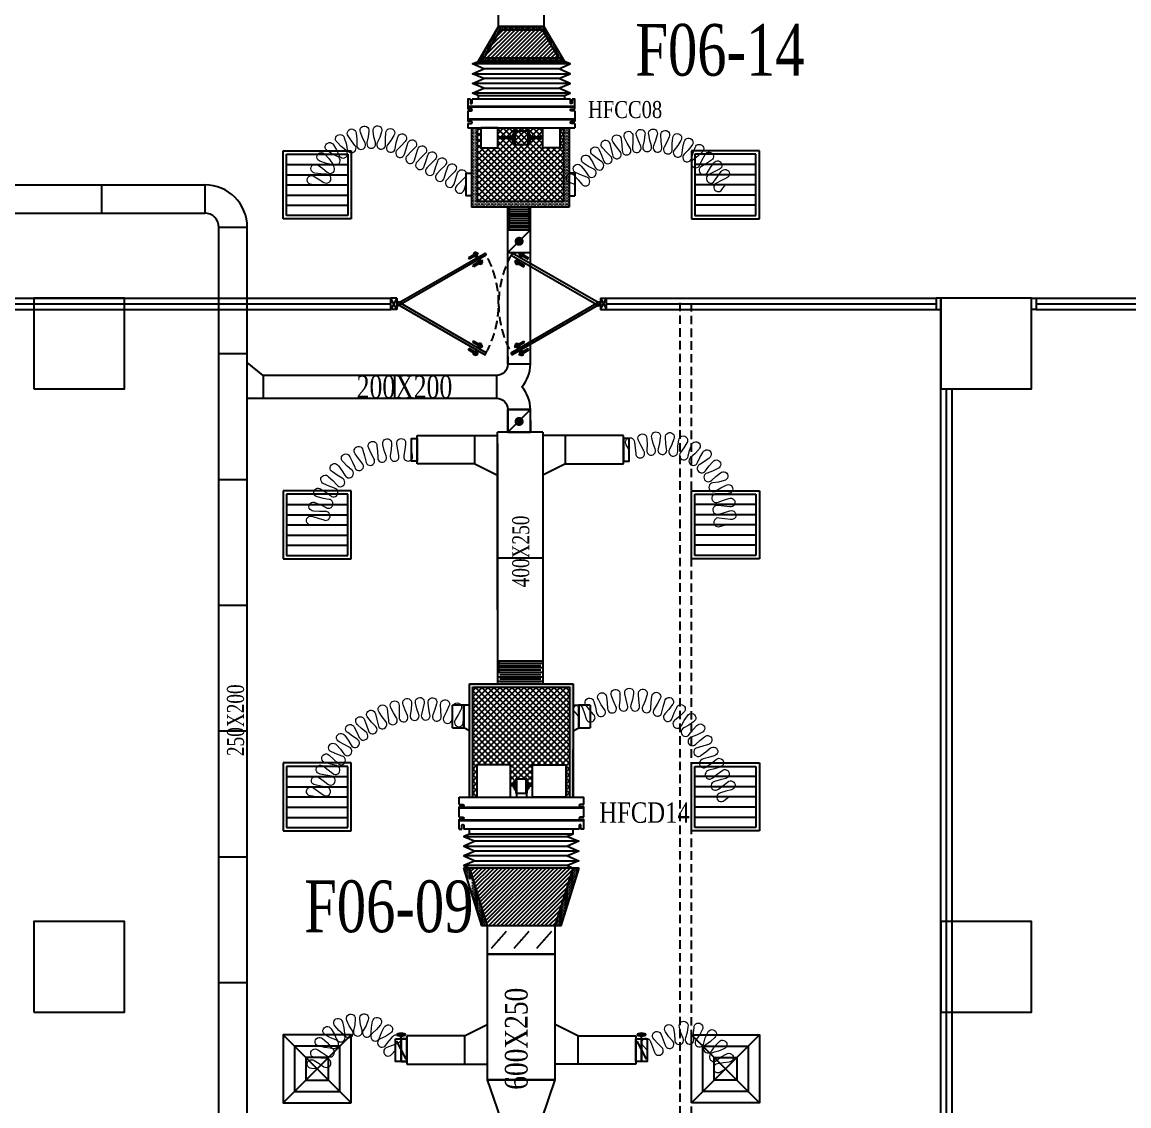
# Model space of a CAD drawing. Header units: metres. Extents: x 352651 to 1421851, y -87441 to -24441.
# Drawn here: x 827379 to 837141, y -66085 to -56524 of the extents above; entities that cross this region are included whole.
import ezdxf
from ezdxf.enums import TextEntityAlignment as Align

# ---------------------------------------------------------------- set-up
doc = ezdxf.new("R2010")
doc.units = ezdxf.units.M
doc.header["$LTSCALE"] = 300
doc.header["$MEASUREMENT"] = 0
doc.linetypes.add('DASHED2', pattern=[0.375, 0.25, -0.125])
for name, color, linetype in [('bat noi mem', 4, 'CONTINUOUS'), ('CUA', 8, 'CONTINUOUS'), ('CUAGIO', 2, 'CONTINUOUS'), ('KHUAT', 8, 'DASHED2'), ('KT', 1, 'CONTINUOUS'), ('thiet bi', 11, 'CONTINUOUS'), ('vach', 6, 'CONTINUOUS')]:
    doc.layers.add(name, color=color, linetype=linetype)
doc.layers.add('noi mem', color=5, linetype='BATTING', lineweight=0)
doc.styles.add('PHU', font='vntimeh.shx', dxfattribs={"width": 0.8})
doc.styles.add('ROMANS', font='romans.shx', dxfattribs={"width": 0.75, "bigfont": 'romancvn.shx'})
doc.linetypes.add('BATTING', pattern='A,0.0001,-0.1,[134,ltypeshp.shx,S=0.1,R=0,X=-0.1,Y=0],-0.2,[134,ltypeshp.shx,S=0.1,R=180,X=0.1,Y=0],-0.1', length=0.4001)
pattern_1 = [(180, (1387450.94, -6539.427), (-6.25, 12.5), [0, -12.5])]
pattern_2 = [(0, (1728.699, -113850.794), (6.25, 12.5), [0, -12.5])]

# ---------------------------------------------------------------- blocks, each defined once
blk = doc.blocks.new('cot1')
at = {"layer": 'vach'}
blk.add_lwpolyline([(-400, -400), (400, -400), (400, 400), (-400, 400)], close=True, dxfattribs=at)
blk = doc.blocks.new('SAG')
at = {"layer": 'CUAGIO'}
for p, q in [((-300, 300), (-300, -300)), ((300, 300), (-300, 300)), ((300, -300), (300, 300)), ((-300, -300), (300, -300))]:
    blk.add_line(p, q, dxfattribs=at)
at = {"layer": 'CUAGIO', "color": 8}
for p, q in [((-270, 270), (-270, -270)), ((270, 270), (-270, 270)), ((-180, -270), (-180, 270)), ((-90, -270), (-90, 270)), ((0, -270), (0, 270)), ((90, -270), (90, 270)), ((180, -270), (180, 270)), ((270, -270), (270, 270)), ((-270, -270), (270, -270))]:
    blk.add_line(p, q, dxfattribs=at)
blk = doc.blocks.new('SAD')
at = {"layer": 'CUAGIO', "color": 8}
for p, q in [((-300, -300), (300, 300)), ((300, -300), (-300, 300))]:
    blk.add_line(p, q, dxfattribs=at)
at = {"layer": 'CUAGIO'}
blk.add_lwpolyline([(300, -300), (300, 300), (-300, 300), (-300, -300)], close=True, dxfattribs=at)
at = {"layer": 'CUAGIO', "color": 8}
for points in [[(200, -200), (200, 200), (-200, 200), (-200, -200)], [(100, -100), (100, 100), (-100, 100), (-100, -100)]]:
    blk.add_lwpolyline(points, close=True, dxfattribs=at)
blk = doc.blocks.new('1-van gio D200')
at = {"layer": 'CUAGIO'}
h = blk.add_hatch(dxfattribs=at)
h.set_pattern_fill('ANSI31', color=256, scale=100, style=0)
edge = h.paths.add_edge_path()
edge.add_ellipse((486127, -58494), major_axis=(-38.1, 0), ratio=0.310482, start_angle=0, end_angle=360, ccw=False)
for p, q in [((486167, -58437.3), (486087.1, -58277.5)), ((486127, -58257.4), (486127, -58494))]:
    blk.add_line(p, q, dxfattribs=at)
at = {"layer": 'CUAGIO', "const_width": 3}
for points in [[(486127, -58457.4), (486177, -58457.4), (486177, -58257.4), (486077, -58257.4), (486077, -58457.4), (486127, -58457.4)], [(486167, -58437.3), (486087.1, -58277.5)], [(486127, -58257.4), (486127, -58494)]]:
    blk.add_lwpolyline(points, dxfattribs=at)
at = {"layer": 'CUAGIO'}
blk.add_lwpolyline([(486177, -58457.4), (486077, -58457.4), (486077, -58257.4), (486177, -58257.4)], close=True, dxfattribs=at)
at = {"layer": 'CUAGIO', "const_width": 5.35}
blk.add_lwpolyline([(486130.7, -58357.4, -1), (486123.3, -58357.4, -1)], format="xyb", close=True, dxfattribs=at)
at = {"layer": 'CUAGIO', "extrusion": (0, 0, -1)}
blk.add_ellipse((486127, -58494), major_axis=(-38.1, 0), ratio=0.310482, start_param=-1.570796, end_param=4.712389, dxfattribs=at)
blk = doc.blocks.new('bac noi mem')
at = {"layer": 'bat noi mem'}
for p, q in [((493886.7, -64673), (493866.7, -64693)), ((494066.7, -64693), (493866.7, -64693)), ((493866.7, -64693), (493886.7, -64713)), ((493886.7, -64713), (493866.7, -64733)), ((494046.7, -64673), (493886.7, -64673)), ((494046.7, -64713), (493886.7, -64713)), ((494046.7, -64673), (494066.7, -64693)), ((494066.7, -64693), (494046.7, -64713)), ((494046.7, -64713), (494066.7, -64733)), ((494066.7, -64733), (493866.7, -64733)), ((493866.7, -64733), (493886.7, -64753)), ((493886.7, -64753), (493866.7, -64773)), ((494066.7, -64773), (493866.7, -64773)), ((493866.7, -64773), (493886.7, -64793)), ((493886.7, -64793), (493866.7, -64813)), ((494066.7, -64813), (493866.7, -64813)), ((493866.7, -64813), (493886.7, -64833)), ((494046.7, -64753), (493886.7, -64753)), ((494046.7, -64793), (493886.7, -64793)), ((494066.7, -64733), (494046.7, -64753)), ((494046.7, -64753), (494066.7, -64773)), ((494066.7, -64773), (494046.7, -64793)), ((494046.7, -64793), (494066.7, -64813)), ((494066.7, -64813), (494046.7, -64833)), ((493886.7, -64833), (493866.7, -64853)), ((494066.7, -64853), (493866.7, -64853)), ((493866.7, -64853), (493886.7, -64873)), ((494046.7, -64833), (493886.7, -64833)), ((494046.7, -64873), (493886.7, -64873)), ((494046.7, -64833), (494066.7, -64853)), ((494066.7, -64853), (494046.7, -64873))]:
    blk.add_line(p, q, dxfattribs=at)

msp = doc.modelspace()

# ---------------------------------------------------------------- hatches: boundary and pattern name
at = {"layer": 'CUAGIO'}
h = msp.add_hatch(dxfattribs=at)
h.set_pattern_fill('DOTS', color=256, scale=200, style=0)
h.set_pattern_definition(pattern_2)
h.paths.add_polyline_path([(831982, -56561.5), (831582, -56561.5), (831401, -56871.5), (832163, -56871.5)])
h.paths.add_polyline_path([(831964.7, -56591.5), (832110.7, -56841.5), (831453.2, -56841.5), (831599.2, -56591.5)], flags=16)
h = msp.add_hatch(dxfattribs=at)
h.set_pattern_fill('ANSI31', color=256, scale=200, style=0)
h.set_pattern_definition([(45, (-3258.12, -88621.382), (-17.6776695, 17.6776695), [])])
h.paths.add_polyline_path([(832110.7, -56841.5), (831964.7, -56591.5), (831599.2, -56591.5), (831453.2, -56841.5)])
h = msp.add_hatch(dxfattribs=at)
h.set_pattern_fill('DOTS', color=256, scale=200, style=0)
h.set_pattern_definition(pattern_2)
h.paths.add_polyline_path([(832204.3, -57457), (832154.3, -57457), (832154.3, -58107), (831392.3, -58107), (831392.3, -57457), (831342.3, -57457), (831342.3, -58157), (832204.3, -58157)])
at = {"layer": 'CUAGIO', "ltscale": 1.5}
h = msp.add_hatch(dxfattribs=at)
h.set_pattern_fill('ANSI37', color=9, scale=300, style=0)
h.set_pattern_definition([(45, (175100, -1e-11), (-26.5165043, 26.5165043), []), (135, (175100, -1e-11), (-26.5165043, -26.5165043), [])])
h.paths.add_polyline_path([(832154.3, -58107), (832154.3, -57457), (832122, -57457), (832122, -57632), (831972, -57632), (831972, -57549), (831866.7, -57549), (831866.7, -57564.7), (831856.2, -57564.7), (831856.2, -57524.3), (831866.7, -57524.3), (831866.7, -57539.9), (831972, -57539.9), (831972, -57457), (831574.5, -57457), (831574.5, -57632), (831424.5, -57632), (831424.5, -57457), (831392.3, -57457), (831392.3, -58107)])
h.paths.add_polyline_path([(831717.6, -57607.5, 0.725882), (831724.1, -57607.5)], flags=16)
h.paths.add_polyline_path([(831846.3, -57481.4, 0.725882), (831839.8, -57481.4), (831839.8, -57607.5, 0.725882), (831846.3, -57607.5)], flags=16)
h.paths.add_polyline_path([(831707.7, -57564.7), (831697.2, -57564.7), (831697.2, -57524.3), (831707.7, -57524.3)], flags=16)
at = {"layer": 'CUAGIO'}
h = msp.add_hatch(dxfattribs=at)
h.set_pattern_fill('DOTS', color=2, scale=200, style=0)
h.set_pattern_definition([(0, (233245.287, -32824.01), (6.25, 12.5), [0, -12.5])])
h.paths.add_polyline_path([(832210.1, -62391.5), (832210.1, -63361.5), (832240.1, -63361.5), (832240.1, -62361.5), (831324.1, -62361.5), (831324.1, -63361.5), (831354.1, -63361.5), (831354.1, -62391.5)])
at = {"layer": 'CUAGIO', "ltscale": 1.5}
h = msp.add_hatch(dxfattribs=at)
h.set_pattern_fill('ANSI37', color=9, scale=300, style=0)
h.set_pattern_definition([(45, (280660.246, -2760.965), (-26.5165043, 26.5165043), []), (135, (280660.246, -2760.965), (-26.5165043, -26.5165043), [])])
h.paths.add_polyline_path([(831685.3, -63075.5), (831685.3, -63262.9), (831714.7, -63262.9), (831714.7, -63242.7), (831725.3, -63242.7), (831725.3, -63226.9), (831735.2, -63226.9), (831735.2, -63202, -1), (831741.7, -63199.9), (831824, -63199.9, -1), (831830.5, -63202), (831830.5, -63226.9), (831840.4, -63226.9), (831840.4, -63242.7), (831850.9, -63242.7), (831850.9, -63262.9), (831880.3, -63262.9), (831880.3, -63075.5), (832175.3, -63075.5), (832175.3, -63361.5), (832210.1, -63361.5), (832210.1, -62391.5), (831354.1, -62391.5), (831354.1, -63361.5), (831390.3, -63361.5), (831390.3, -63075.5)])
at = {"layer": 'CUAGIO'}
h = msp.add_hatch(dxfattribs=at)
h.set_pattern_fill('DOTS', color=2, scale=200, angle=180, style=0)
h.set_pattern_definition(pattern_1)
h.paths.add_polyline_path([(831482.1, -64496.5), (831429.8, -64496.5), (831271.8, -63986.5), (831324.1, -63986.5)])
h = msp.add_hatch(dxfattribs=at)
h.set_pattern_fill('ANSI31', color=256, scale=200, style=0)
h.set_pattern_definition([(45, (-3258.12, -87912.58), (-17.6776695, 17.6776695), [])])
h.paths.add_polyline_path([(831324.1, -63986.5), (831482.1, -64496.5), (832082.1, -64496.5), (832240.1, -63986.5)])
h = msp.add_hatch(dxfattribs=at)
h.set_pattern_fill('DOTS', color=2, scale=200, angle=180, style=0)
h.set_pattern_definition(pattern_1)
h.paths.add_polyline_path([(832134.5, -64496.5), (832082.1, -64496.5), (832240.1, -63986.5), (832292.5, -63986.5)])

# ---------------------------------------------------------------- linework, layer by layer
at = {"layer": 'bat noi mem'}
for p, q in [((832213, -56892.9), (831351, -56892.9)), ((832213, -56892.9), (831351, -56892.9)), ((831351, -56978.6), (832213, -56978.6)), ((832113, -56935.7), (831451, -56935.7)), ((832213, -57064.3), (831351, -57064.3)), ((832113, -57021.5), (831451, -57021.5)), ((832213, -57150), (831351, -57150)), ((831401, -57171.5), (832163, -57171.5)), ((831451, -57107.2), (832113, -57107.2)), ((831973.3, -62161.5), (831573.3, -62161.5)), ((831593.3, -62161.5), (831573.3, -62181.5)), ((831973.3, -62181.5), (831573.3, -62181.5)), ((831573.3, -62181.5), (831593.3, -62201.5)), ((831593.3, -62201.5), (831573.3, -62221.5)), ((831973.3, -62221.5), (831573.3, -62221.5)), ((831573.3, -62221.5), (831593.3, -62241.5)), ((831593.3, -62241.5), (831573.3, -62261.5)), ((831973.3, -62261.5), (831573.3, -62261.5)), ((831953.3, -62201.5), (831593.3, -62201.5)), ((831953.3, -62241.5), (831593.3, -62241.5)), ((831973.3, -62301.5), (831573.3, -62301.5)), ((831973.3, -62341.5), (831573.3, -62341.5)), ((831953.3, -62281.5), (831593.3, -62281.5)), ((831953.3, -62321.5), (831593.3, -62321.5)), ((831953.3, -62361.5), (831593.3, -62361.5)), ((831274.1, -63707.9), (832190.1, -63707.9)), ((831274.1, -63793.6), (832190.1, -63793.6)), ((832290.1, -63750.7), (831374.1, -63750.7)), ((832290.1, -63836.5), (831374.1, -63836.5)), ((832190.1, -63879.3), (831274.1, -63879.3)), ((831374.1, -63922.2), (832290.1, -63922.2)), ((832190.1, -63965), (831274.1, -63965)), ((832240.1, -63986.5), (831324.1, -63986.5))]:
    msp.add_line(p, q, dxfattribs=at)
for points in [[(831401, -57171.5), (831351, -57150), (831451, -57107.2), (831351, -57064.3), (831451, -57021.5), (831351, -56978.6), (831451, -56935.7), (831351, -56892.9), (831401, -56871.5)], [(832163, -57171.5), (832213, -57150), (832113, -57107.2), (832213, -57064.3), (832113, -57021.5), (832213, -56978.6), (832113, -56935.7), (832213, -56892.9), (832163, -56871.5)], [(831324.1, -63686.5), (831274.1, -63707.9), (831374.1, -63750.7), (831274.1, -63793.6), (831374.1, -63836.5), (831274.1, -63879.3), (831374.1, -63922.2), (831274.1, -63965), (831324.1, -63986.5)], [(832240.1, -63686.5), (832190.1, -63707.9), (832290.1, -63750.7), (832190.1, -63793.6), (832290.1, -63836.5), (832190.1, -63879.3), (832290.1, -63922.2), (832190.1, -63965), (832240.1, -63986.5)]]:
    msp.add_lwpolyline(points, dxfattribs=at)
at = {"layer": 'CUA'}
for p, q in [((831402.9, -58561.4), (831352.8, -58590.4)), ((831392, -58597.8), (831366.1, -58552.8)), ((831761.3, -58561.4), (831811.5, -58590.4)), ((831772.2, -58597.8), (831798.2, -58552.8)), ((831361.1, -58578.4), (831316, -58604.4)), ((831316, -58604.4), (831322.3, -58615.2)), ((831367.3, -58589.2), (831322.3, -58615.2)), ((831399.5, -58645), (831354.5, -58671)), ((831405.8, -58655.8), (831360.7, -58681.8)), ((831441.4, -58628.1), (831391.2, -58657)), ((831404.5, -58619.3), (831430.5, -58664.3)), ((831666, -58604.4), (831659.8, -58615.2)), ((831722.9, -58628.1), (831773, -58657)), ((831759.8, -58619.3), (831733.8, -58664.3)), ((831758.5, -58655.8), (831803.5, -58681.8)), ((831764.7, -58645), (831809.8, -58671)), ((831797, -58589.2), (831842, -58615.2)), ((831803.2, -58578.4), (831848.2, -58604.4)), ((831360.7, -58681.8), (831354.5, -58671)), ((831803.5, -58681.8), (831809.8, -58671)), ((830632.1, -59059.6), (830632.1, -58960)), ((830684.9, -58960), (830632.1, -59059.6)), ((830684.9, -59059.6), (830632.1, -58960)), ((830684.9, -58960), (830632.1, -58960)), ((830684.9, -58960), (830684.9, -59059.6)), ((832479.4, -58960), (832479.4, -59059.6)), ((832479.4, -58960), (832532.1, -59059.6)), ((832479.4, -59059.6), (832532.1, -58960)), ((832479.4, -58960), (832532.1, -58960)), ((832532.1, -59059.6), (832532.1, -58960)), ((830684.9, -59059.6), (830632.1, -59059.6)), ((832479.4, -59059.6), (832532.1, -59059.6)), ((831360.7, -59337.8), (831354.5, -59348.6)), ((831399.5, -59374.6), (831354.5, -59348.6)), ((831405.8, -59363.8), (831360.7, -59337.8)), ((831758.5, -59363.8), (831803.5, -59337.8)), ((831764.7, -59374.6), (831809.8, -59348.6)), ((831803.5, -59337.8), (831809.8, -59348.6)), ((831316, -59415.2), (831322.3, -59404.4)), ((831361.1, -59441.2), (831316, -59415.2)), ((831367.3, -59430.4), (831322.3, -59404.4)), ((831402.9, -59458.2), (831352.8, -59429.2)), ((831392, -59421.8), (831366.1, -59466.8)), ((831441.4, -59391.5), (831391.2, -59362.6)), ((831404.5, -59400.3), (831430.5, -59355.3)), ((831722.9, -59391.5), (831773, -59362.6)), ((831759.8, -59400.3), (831733.8, -59355.3)), ((831761.3, -59458.2), (831811.5, -59429.2)), ((831772.2, -59421.8), (831798.2, -59466.8)), ((831797, -59430.4), (831842, -59404.4)), ((831803.2, -59441.2), (831848.2, -59415.2)), ((831848.2, -59415.2), (831842, -59404.4))]:
    msp.add_line(p, q, dxfattribs=at)
at = {"layer": 'CUA', "linetype": 'Continuous'}
for p, q in [((825082.1, -58959.6), (830632.1, -58959.6)), ((832532.1, -58959.6), (835442.1, -58959.6)), ((836322.1, -58959.6), (838632.1, -58959.6)), ((825032.1, -59009.6), (830632.1, -59009.6)), ((832532.1, -59009.6), (835442.1, -59009.6)), ((836322.1, -59009.6), (838632.1, -59009.6)), ((824982.1, -59059.6), (830632.1, -59059.6)), ((832532.1, -59059.6), (835442.1, -59059.6)), ((835482.1, -75859.6), (835482.1, -59059.6)), ((836322.1, -59059.6), (838632.1, -59059.6)), ((835532.1, -75859.6), (835532.1, -59759.6)), ((835582.1, -75859.6), (835582.1, -59759.6))]:
    msp.add_line(p, q, dxfattribs=at)
at = {"layer": 'CUA'}
for points in [[(831472.5, -58579.5), (830695.5, -59028.1), (830684.9, -59009.8), (831461.9, -58561.2)], [(831691.8, -58579.5), (832468.8, -59028.1), (832479.4, -59009.8), (831702.3, -58561.2)], [(831472.5, -59440.1), (830695.5, -58991.5), (830684.9, -59009.8), (831461.9, -59458.4)], [(831691.8, -59440.1), (832468.8, -58991.5), (832479.4, -59009.8), (831702.3, -59458.4)]]:
    msp.add_lwpolyline(points, close=True, dxfattribs=at)
at = {"layer": 'CUA', "linetype": 'Continuous'}
for points in [[(835482.1, -58959.6), (835442.1, -58959.6), (835442.1, -59059.6), (835482.1, -59059.6)], [(836282.1, -58959.6), (836322.1, -58959.6), (836322.1, -59059.6), (836282.1, -59059.6)]]:
    msp.add_lwpolyline(points, close=True, dxfattribs=at)
at = {"layer": 'CUA', "extrusion": (0, 0, -1)}
for centre, major_axis in [((831379, -58575.2), (17.6, -4.7)), ((831746.8, -58641.9), (-4.7, 17.6)), ((831417.5, -59377.7), (4.7, -17.6)), ((831785.2, -59444.4), (-17.6, 4.7))]:
    msp.add_ellipse(centre, major_axis=major_axis, ratio=1, dxfattribs=at)
at = {"layer": 'CUA'}
for centre, major_axis in [((831785.2, -58575.2), (-17.6, -4.7)), ((831417.5, -58641.9), (4.7, 17.6)), ((831379, -59444.4), (17.6, 4.7)), ((831746.8, -59377.7), (-4.7, -17.6))]:
    msp.add_ellipse(centre, major_axis=major_axis, ratio=1, dxfattribs=at)
at = {"layer": 'CUAGIO'}
for p, q in [((831401, -56871.5), (831582, -56561.5)), ((831582, -56561.5), (831982, -56561.5)), ((831982, -56561.5), (832163, -56871.5)), ((831401, -56871.5), (832163, -56871.5)), ((831401, -56871.5), (832163, -56871.5)), ((832113, -56935.7), (832113, -56935.7)), ((831342.3, -57457), (831342.3, -58157)), ((831392.3, -57457), (831392.3, -58107)), ((832154.3, -57457), (832154.3, -58107)), ((832204.3, -57457), (832204.3, -58157)), ((831292.3, -57856.2), (831292.3, -58056.2)), ((832254.3, -57856.2), (832254.3, -58056.2)), ((824750.2, -57959.6), (828990.1, -57959.5)), ((828080.6, -57959.6), (828080.6, -58209.6)), ((828990.1, -57959.5), (828990.1, -58209.5)), ((815209.7, -58209.6), (828990.1, -58209.5)), ((829115.5, -68910.2), (829115.1, -58334.5)), ((829365.1, -58334.5), (829115.1, -58334.5)), ((829365.5, -68910.2), (829365.1, -58334.5)), ((831662.8, -58357), (831862.8, -58357)), ((831862.8, -58357), (831662.8, -58556.9)), ((831662.8, -59541.5), (831662.8, -58367)), ((831862.8, -59541.5), (831862.8, -58367)), ((831662.8, -58556.9), (831862.8, -58556.9)), ((829365.1, -59450.4), (829115.1, -59450.4)), ((829505.4, -59641.5), (829365.2, -59528)), ((831662.8, -59474), (831662.8, -59541.5)), ((831862.8, -59541.5), (831862.8, -59474)), ((829505.4, -59641.5), (829505.4, -59841.5)), ((830663, -59641.5), (830663, -59841.5)), ((831562.8, -59641.5), (831562.8, -59841.5)), ((831562.8, -59641.5), (831562.8, -59841.5)), ((831662.8, -60141.5), (831662.8, -59941.5)), ((831862.8, -59941.5), (831662.8, -60141.5)), ((831662.8, -60026.2), (831662.8, -59941.5)), ((831862.8, -59941.5), (831662.8, -59941.5)), ((831662.8, -59941.5), (831662.8, -60098.1)), ((831862.8, -60141.5), (831862.8, -59941.5)), ((831862.8, -60026.2), (831862.8, -59941.5)), ((831862.8, -60098.1), (831862.8, -59941.5)), ((831662.8, -60039.3), (831662.8, -60141.5)), ((831862.8, -60039.3), (831862.8, -60141.5)), ((830863.3, -60421.4), (830863.3, -60171.4)), ((830863.3, -60171.4), (831573.3, -60171.4)), ((830873.3, -60171.4), (831573.3, -60171.4)), ((831373.3, -60421.4), (831373.3, -60171.4)), ((831373.3, -60421.4), (831373.3, -60171.4)), ((831573.3, -61709.3), (831573.3, -60141.5)), ((831973.3, -60141.5), (831573.3, -60141.5)), ((831662.8, -60141.5), (831862.8, -60141.5)), ((831973.3, -60141.5), (831973.3, -62361.5)), ((832673.2, -60171.4), (831973.3, -60171.4)), ((832683.2, -60171.4), (831973.3, -60171.4)), ((832173.3, -60421.4), (832173.3, -60171.4)), ((832173.3, -60421.4), (832173.3, -60171.4)), ((832683.2, -60421.4), (832683.2, -60171.4)), ((831573.3, -60240.5), (831573.3, -62361.5)), ((831373.3, -60421.4), (830863.3, -60421.4)), ((831373.3, -60421.4), (830873.3, -60421.4)), ((831373.3, -60421.4), (831573.3, -60521.4)), ((831373.3, -60421.4), (831573.3, -60521.4)), ((832173.3, -60421.4), (831973.3, -60521.4)), ((832173.3, -60421.4), (831973.3, -60521.4)), ((832173.3, -60421.4), (832673.2, -60421.4)), ((832173.3, -60421.4), (832683.2, -60421.4)), ((829365.1, -60560.4), (829115.1, -60560.4)), ((831973.3, -61251.5), (831573.3, -61251.5)), ((829365.1, -61670.4), (829115.1, -61670.4)), ((831354.1, -63361.5), (831354.1, -62391.5)), ((832210.1, -63361.5), (832210.1, -62391.5)), ((831174.4, -62750.8), (831174.4, -62550.8)), ((831274.1, -62550.8), (831174.4, -62550.8)), ((831274.1, -62750.8), (831274.1, -62550.8)), ((831274.1, -62550.8), (831274.1, -62750.8)), ((831274.1, -62550.8), (831274.1, -62750.8)), ((832290.1, -62550.8), (832290.1, -62750.8)), ((832290.1, -62550.8), (832290.1, -62750.8)), ((832290.1, -62750.8), (832290.1, -62550.8)), ((832389.8, -62550.8), (832389.8, -62750.8)), ((832290.1, -62750.8), (832389.8, -62750.8)), ((829365.1, -62780.4), (829115.1, -62780.4)), ((832240.1, -63361.5), (832240.1, -62940.1)), ((829365.1, -63890.4), (829115.1, -63890.4)), ((832134.5, -64496.5), (831429.8, -64496.5)), ((831649.1, -64547.2), (831515.2, -64695.8)), ((831849.1, -64547.2), (831715.2, -64695.8)), ((832049.1, -64547.2), (831915.2, -64695.8)), ((829365.1, -65000.4), (829115.1, -65000.4)), ((831282.1, -65468.3), (831482.1, -65368.3)), ((832282.1, -65468.3), (832082.1, -65368.3)), ((831282.1, -65468.3), (830772.1, -65468.3)), ((830772.1, -65468.3), (830772.1, -65718.3)), ((831282.1, -65468.3), (831282.1, -65718.3)), ((832282.1, -65468.3), (832792.1, -65468.3)), ((832282.1, -65468.3), (832282.1, -65718.3)), ((832792.1, -65468.3), (832792.1, -65718.3)), ((830772.1, -65718.3), (831482.1, -65718.3)), ((832792.1, -65718.3), (832082.1, -65718.3))]:
    msp.add_line(p, q, dxfattribs=at)
at = {"layer": 'CUAGIO', "color": 2}
for p, q in [((832255, -57417.5), (832255, -57457)), ((832204.3, -58157), (831342.3, -58157)), ((832154.3, -58107), (831392.3, -58107)), ((831662.8, -58367), (831662.8, -58157)), ((831862.8, -58367), (831862.8, -58157)), ((831324.1, -63361.5), (831324.1, -62361.5)), ((831324.1, -62361.5), (832240.1, -62361.5)), ((832240.1, -62361.5), (832240.1, -63361.5)), ((831354.1, -62391.5), (832210.1, -62391.5)), ((832292.5, -63986.5), (831271.8, -63986.5)), ((832240.1, -63986.5), (832292.5, -63986.5))]:
    msp.add_line(p, q, dxfattribs=at)
at = {"layer": 'CUAGIO'}
for points in [[(831582, -56311.5), (831982, -56311.5), (831982, -56561.5), (831582, -56561.5)], [(831582, -56561.5), (831982, -56561.5), (832163, -56871.5), (831401, -56871.5)], [(831599.2, -56591.5), (831964.7, -56591.5), (832110.7, -56841.5), (831453.2, -56841.5)], [(830863.3, -60396.4), (830813.3, -60396.4), (830813.3, -60196.4), (830863.3, -60196.4)], [(832683.2, -60396.4), (832733.2, -60396.4), (832733.2, -60196.4), (832683.2, -60196.4)], [(831482.1, -64746.5), (832082.1, -64746.5), (832082.1, -64496.5), (831482.1, -64496.5)], [(830772.1, -65493.3), (830722.1, -65493.3), (830722.1, -65693.3), (830772.1, -65693.3)], [(832792.1, -65493.3), (832842.1, -65493.3), (832842.1, -65693.3), (832792.1, -65693.3)], [(832082.1, -65856.5), (831482.1, -65856.5), (831657.1, -66366.5), (831907.1, -66366.5)]]:
    msp.add_lwpolyline(points, close=True, dxfattribs=at)
for points in [[(831292.3, -57856.2), (831342.3, -57856.2)], [(832254.3, -57856.2), (832204.3, -57856.2)], [(831342.3, -58056.2), (831292.3, -58056.2)], [(832204.3, -58056.2), (832254.3, -58056.2)], [(831324.1, -62550.8), (831274.1, -62550.8)], [(832240.1, -62550.8), (832290.1, -62550.8)], [(832240.1, -62550.8), (832290.1, -62550.8)], [(832389.8, -62550.8), (832290.1, -62550.8)], [(831174.4, -62750.8), (831274.1, -62750.8)], [(831324.1, -62776), (831274.1, -62750.8)], [(832240.1, -62776), (832290.1, -62750.8)], [(831271.8, -63986.5), (831429.8, -64496.5)], [(832082.1, -64496.5), (832240.1, -63986.5), (831324.1, -63986.5), (831482.1, -64496.5)], [(832134.5, -64496.5), (832292.5, -63986.5)]]:
    msp.add_lwpolyline(points, dxfattribs=at)
for points, const_width in [([(831782.8, -58457.4, -1), (831742.8, -58457.4, -1)], 40), ([(831782.8, -60047, -1), (831742.8, -60047, -1)], 40), ([(831577.1, -64621.5, -1), (831587.1, -64621.5, -1)], 10), ([(831777.1, -64621.5, -1), (831787.1, -64621.5, -1)], 10), ([(831977.1, -64621.5, -1), (831987.1, -64621.5, -1)], 10)]:
    msp.add_lwpolyline(points, format="xyb", close=True, dxfattribs=dict(at, const_width=const_width))
msp.add_lwpolyline([(829365.2, -59841.5), (831562.8, -59841.5, -0.414214), (831662.8, -59941.5), (831862.8, -59941.5), (831862.8, -59941.5, 0.184483), (831786.4, -59741.5, 0.184483), (831862.8, -59541.5), (831862.8, -59541.5), (831662.8, -59541.5, -0.414214), (831562.8, -59641.5), (829505.4, -59641.5)], format="xyb", dxfattribs=at)
at = {"layer": 'CUAGIO', "color": 2}
msp.add_lwpolyline([(831482.1, -65856.5), (832082.1, -65856.5), (832082.1, -64746.5), (831482.1, -64746.5)], close=True, dxfattribs=at)
at = {"layer": 'CUAGIO'}
for radius in [375, 125]:
    msp.add_arc((828990.1, -58334.5), radius, 0, 90, dxfattribs=at)
at = {"layer": 'KHUAT'}
for p, q in [((833182.1, -75836.9), (833182.1, -58959.6)), ((833282.1, -75839.3), (833282.1, -58959.6))]:
    msp.add_line(p, q, dxfattribs=at)
for centre, start, end in [((830682.9, -59009.8), 331.40997, 28.59003), ((832481.4, -59009.8), 151.40997, 208.59003)]:
    msp.add_arc(centre, 899.3, start, end, dxfattribs=at)
at = {"layer": 'noi mem', "linetype": 'ByBlock', "ltscale": 1.5}
for points in [[(829982.1, -57959.6), (829930.9, -57955.7, -1.333333), (829953.8, -57884.3), (829997.8, -57910.9), (830041.7, -57937.6, 1.333333), (830064.6, -57866.2), (830013.4, -57862.3), (829961.8, -57855.1, -1.333333), (829988.9, -57785.2), (830031.8, -57814.6), (830070.1, -57847.9, 1.333333), (830104.6, -57781.3), (830055.3, -57769.3), (830006.4, -57751.2, -1.333333), (830047.9, -57688.7), (830083.5, -57726.7), (830113.8, -57767.4, 1.333333), (830161.7, -57709.8), (830116.2, -57687.4), (830072.3, -57659.3, -1.333333), (830126.2, -57607.2), (830152.9, -57651.9), (830173.7, -57698.2, 1.333333), (830232.9, -57652.1), (830193.2, -57620.6), (830156.4, -57583.7, -1.333333), (830220.2, -57544.3), (830236.7, -57593.7), (830247.1, -57643.4, 1.333333), (830314.8, -57611.2), (830282.8, -57571.8), (830254.8, -57527.9, -1.333333), (830325.6, -57503.1), (830331, -57554.9), (830330.5, -57605.7, 1.333333), (830403.6, -57588.7), (830380.8, -57543.4), (830362.8, -57494.5, -1.333333), (830437.3, -57485.5), (830431.5, -57537.2), (830420.1, -57586.7, 1.333333), (830495.1, -57585.8), (830482.5, -57536.6), (830475.5, -57485, -1.333333), (830550.1, -57492.2), (830533.4, -57541.5), (830511.7, -57587.4, 1.333333), (830585.1, -57602.6), (830583.4, -57551.9), (830587.6, -57500, -1.333333), (830659, -57523), (830632, -57567.6), (830600.9, -57607.7, 1.333333), (830669.4, -57638.3), (830678.6, -57588.4), (830693.4, -57538.7, -1.333333), (830758.4, -57576), (830722.9, -57613.8), (830686.9, -57650.5, 1.333333), (830751.2, -57689.2), (830766.7, -57640.2), (830782.3, -57591.2, -1.333333), (830846.5, -57629.8), (830810.5, -57666.5), (830774.5, -57703.2, 1.333333), (830838.8, -57741.8), (830854.3, -57692.8), (830869.8, -57643.8, -1.333333), (830934.1, -57682.5), (830898.1, -57719.2), (830862.1, -57755.9, 1.333333), (830926.4, -57794.5), (830941.9, -57745.5), (830957.4, -57696.5, -1.333333), (831021.7, -57735.1), (830985.7, -57771.8), (830949.7, -57808.5, 1.333333), (831014, -57847.2), (831029.5, -57798.2), (831045, -57749.2, -1.333333), (831109.3, -57787.8), (831073.3, -57824.5), (831037.3, -57861.2, 1.333333), (831101.6, -57899.8), (831117.1, -57850.8), (831132.6, -57801.8, -1.333333), (831196.9, -57840.5), (831160.9, -57877.2), (831124.9, -57913.9, 1.333333), (831189.1, -57952.5), (831204.7, -57903.5), (831220.2, -57854.5, -1.333333), (831284.5, -57893.1), (831248.5, -57929.8), (831212.5, -57966.5, 1.333333), (831276.7, -58005.2), (831292.3, -57956.2)], [(832254.3, -57956.2), (832206.3, -57937.4, -1.333333), (832249.6, -57876.1), (832283.3, -57915.1), (832317, -57954.1, 1.333333), (832360.3, -57892.8), (832312.4, -57874), (832264.7, -57853.3, -1.333333), (832310.2, -57793.6), (832342.8, -57834), (832372, -57876, 1.333333), (832421.4, -57819.6), (832376, -57796.2), (832331.7, -57769.1, -1.333333), (832384.9, -57716.3), (832411.7, -57760.8), (832434.7, -57806.3, 1.333333), (832491.5, -57757.3), (832449.7, -57727.8), (832409.5, -57694.9, -1.333333), (832469.5, -57649.9), (832489.9, -57697.6), (832506.5, -57746, 1.333333), (832569.4, -57705.1), (832532.1, -57670.3), (832496.8, -57632.2, -1.333333), (832562.4, -57595.8), (832576.1, -57645.9), (832585.9, -57696, 1.333333), (832653.8, -57664.2), (832621.6, -57624.6), (832591.9, -57582, -1.333333), (832661.9, -57554.9), (832668.6, -57606.4), (832671.4, -57657.4, 1.333333), (832743, -57635.3), (832716.6, -57591.6), (832693, -57545.3, -1.333333), (832766.1, -57528.2), (832765.6, -57580.1), (832761.4, -57631, 1.333333), (832835.4, -57618.9), (832815.2, -57572), (832798.2, -57522.9, -1.333333), (832872.9, -57515.9), (832865.3, -57567.3), (832854.1, -57617.2, 1.333333), (832929.1, -57615.3), (832915.6, -57566.1), (832905.5, -57515.2, -1.333333), (832980.4, -57518.5), (832965.8, -57568.3), (832947.9, -57616.2, 1.333333), (833022.4, -57624.7), (833015.8, -57574), (833012.8, -57522.2, -1.333333), (833086.5, -57535.8), (833065.2, -57583.2), (833040.9, -57628.1, 1.333333), (833113.6, -57646.8), (833113.9, -57595.7), (833118.1, -57543.9, -1.333333), (833189.3, -57567.6), (833161.7, -57611.5), (833131.4, -57652.7, 1.333333), (833200.8, -57681.2), (833208.2, -57630.6), (833219.4, -57579.9, -1.333333), (833286.7, -57613.1), (833253.3, -57652.9), (833217.7, -57689.5, 1.333333), (833282.5, -57727.2), (833296.8, -57678.2), (833314.9, -57629.5, -1.333333), (833376.9, -57671.6), (833338.4, -57706.4), (833298.1, -57737.8, 1.333333), (833357.1, -57784.1), (833378, -57737.4), (833402.6, -57691.7, -1.333333), (833458.3, -57741.9), (833415.3, -57771.1), (833371.1, -57796.7, 1.333333), (833423.2, -57850.6), (833450.3, -57807.3), (833480, -57765.1, -1.333333), (833529.2, -57821.8), (833483.3, -57845.3), (833437.3, -57868.6, 1.333333), (833486.3, -57925.4), (833516.1, -57883.4), (833545.9, -57841.4, -1.333333), (833594.9, -57898.2), (833549, -57921.5), (833503, -57944.8, 1.333333), (833552, -58001.6), (833581.8, -57959.6)], [(829982.1, -60959.6), (829931.6, -60959.1, -1.333333), (829943.3, -60885.1), (829991.5, -60900.3), (830039.5, -60915.8, 1.333333), (830051.7, -60841.8), (830001.2, -60841.1), (829950.2, -60836.8, -1.333333), (829967.5, -60763.8), (830015, -60782.8), (830059.5, -60805.5, 1.333333), (830083.2, -60734.4), (830034, -60725.9), (829984.6, -60712.5, -1.333333), (830014.6, -60643.8), (830058, -60670.9), (830097.7, -60701.2, 1.333333), (830133.7, -60635.5), (830086.9, -60618.4), (830040.6, -60596.3, -1.333333), (830082.5, -60534.1), (830120.3, -60568.6), (830153.9, -60605.5, 1.333333), (830201.2, -60547.2), (830158.1, -60522), (830116.5, -60492.1, -1.333333), (830168.8, -60438.3), (830199.9, -60479), (830226.4, -60521.3, 1.333333), (830283.2, -60472.5), (830245.4, -60439.9), (830209.9, -60403.1, -1.333333), (830270.9, -60359.5), (830294.2, -60405.1), (830312.7, -60451.5, 1.333333), (830377.4, -60413.6), (830346, -60374.8), (830317.6, -60332.2, -1.333333), (830385.4, -60300.2), (830400.2, -60349.3), (830410.1, -60398.2, 1.333333), (830480.5, -60372.4), (830456.5, -60328.7), (830436.2, -60281.6, -1.333333), (830508.7, -60262.3), (830514.5, -60313.2), (830515.5, -60363.1, 1.333333), (830589.4, -60350.4), (830573.6, -60303.1), (830562, -60253.2, -1.333333), (830636.8, -60247.1), (830633.4, -60298.2), (830626.5, -60348.2, 1.333333), (830701.5, -60347.2), (830693.3, -60297.4), (830685.4, -60247.5, -1.333333), (830760.4, -60246.8), (830753.3, -60296.9), (830746.3, -60347, 1.333333), (830821.3, -60346.3), (830813.3, -60296.4)], [(832733.2, -60296.4), (832708.4, -60251.8, -1.333333), (832779.8, -60228.9), (832785.6, -60279.5), (832791.3, -60330.1, 1.333333), (832862.8, -60307.3), (832838, -60262.7), (832816.1, -60216, -1.333333), (832888.9, -60197.8), (832891.4, -60249.4), (832888.8, -60299.7, 1.333333), (832963, -60288.7), (832945.9, -60241.3), (832933.3, -60191.2, -1.333333), (833008.3, -60187.5), (833000.8, -60238.6), (832988.5, -60287.4, 1.333333), (833063.5, -60290.9), (833055.8, -60241.2), (833053.2, -60189.6, -1.333333), (833127.4, -60200.3), (833110.3, -60249.1), (833088.8, -60294.6, 1.333333), (833161.6, -60312.5), (833163.7, -60262.2), (833171.1, -60211.1, -1.333333), (833241.8, -60236), (833215.6, -60280.5), (833185.7, -60321, 1.333333), (833253.7, -60352.6), (833265.5, -60303.7), (833282.6, -60255, -1.333333), (833347.2, -60293), (833312.9, -60331.6), (833275.8, -60365.6, 1.333333), (833336.4, -60409.8), (833357.4, -60364), (833383.6, -60319.5, -1.333333), (833439.6, -60369.4), (833398.5, -60400.6), (833355.5, -60426.8, 1.333333), (833406.4, -60481.8), (833435.9, -60441), (833470.2, -60402.4, -1.333333), (833515.5, -60462.1), (833469.1, -60484.8), (833421.9, -60502.2, 1.333333), (833461.3, -60566), (833498, -60531.6), (833539.1, -60500.4, -1.333333), (833572.1, -60567.8), (833522.2, -60581.1), (833472.5, -60589, 1.333333), (833498.8, -60659.3), (833541.5, -60632.6), (833587.9, -60609.9, -1.333333), (833607.2, -60682.4), (833555.7, -60685.8), (833505.4, -60684, 1.333333), (833517.6, -60758), (833564.7, -60740.1), (833613.8, -60725.9, -1.333333), (833620.2, -60800.6), (833569.3, -60794.9), (833518.7, -60788.8, 1.333333), (833524.5, -60863.6), (833573.6, -60849.8), (833622.7, -60836, -1.333333), (833628.5, -60910.8), (833577.9, -60904.7), (833527.2, -60898.6, 1.333333), (833533.1, -60973.4), (833582.1, -60959.6)], [(832290.1, -62650.8), (832256.4, -62612.7, -1.333333), (832320.8, -62574.3), (832338.3, -62622.1), (832355.5, -62669.9, 1.333333), (832420.1, -62631.7), (832386.4, -62593.6), (832354.6, -62553.2, -1.333333), (832421.1, -62518.5), (832436, -62567.7), (832446.6, -62616.9, 1.333333), (832515.7, -62587.6), (832487.6, -62545.8), (832462.5, -62500.9, -1.333333), (832533.6, -62477.1), (832540.6, -62528.1), (832543.4, -62578.4, 1.333333), (832616.1, -62560.2), (832595, -62514.6), (832577.3, -62466.2, -1.333333), (832651.3, -62453.9), (832650.2, -62505.4), (832645, -62555.4, 1.333333), (832719.7, -62549), (832705.9, -62500.5), (832696.1, -62450.1, -1.333333), (832771.1, -62449.5), (832761.9, -62500.1), (832748.9, -62548.8, 1.333333), (832823.7, -62554.1), (832817.7, -62504.1), (832815.9, -62452.7, -1.333333), (832890.1, -62463.9), (832873.1, -62512.5), (832852.6, -62558.5, 1.333333), (832925.6, -62575.5), (832927.6, -62525.2), (832933.9, -62474.2, -1.333333), (833005.3, -62496.9), (832980.9, -62542.2), (832953.5, -62584.4, 1.333333), (833022.9, -62612.7), (833032.8, -62563.3), (833047, -62513.9, -1.333333), (833114, -62547.6), (833082.8, -62588.5), (833049, -62625.8, 1.333333), (833113.2, -62664.7), (833130.6, -62617.5), (833152.4, -62570.9, -1.333333), (833213.3, -62614.7), (833176.1, -62650.1), (833136.9, -62681.7, 1.333333), (833194.1, -62730.2), (833218.8, -62686.3), (833247.7, -62643.7, -1.333333), (833300.9, -62696.5), (833258.6, -62725.7), (833214.9, -62750.8, 1.333333), (833263.8, -62807.6), (833295.1, -62768.1), (833330.2, -62730.6, -1.333333), (833374.5, -62791.1), (833328.1, -62813.3), (833281.1, -62831.2, 1.333333), (833320.4, -62895), (833357.5, -62860.9), (833397.7, -62829.2, -1.333333), (833432.5, -62895.6), (833383.5, -62910.5), (833334.6, -62924.8, 1.333333), (833368.7, -62991.6), (833408.9, -62960.4), (833449.1, -62929.3, -1.333333), (833483.2, -62996.1), (833434.3, -63010.3), (833385.4, -63024.5, 1.333333), (833419.5, -63091.4), (833459.7, -63060.2), (833500, -63029.1, -1.333333), (833534, -63095.9), (833485.1, -63110.1), (833436.2, -63124.3, 1.333333), (833470.3, -63191.2), (833510.5, -63160), (833550.8, -63128.8, -1.333333), (833584.8, -63195.7), (833535.9, -63209.9), (833487.1, -63224.1, 1.333333), (833521.1, -63290.9), (833561.3, -63259.8), (833601.6, -63228.6, -1.333333), (833635.6, -63295.5), (833586.7, -63309.7), (833537.9, -63323.9, 1.333333), (833571.9, -63390.7), (833612.1, -63359.6)], [(829972.1, -63359.6), (829921.9, -63349.7, -1.333333), (829952, -63281.1), (829993.3, -63311.4), (830034.6, -63341.8, 1.333333), (830064.7, -63273.2), (830014.5, -63263.3), (829964.2, -63253.5, -1.333333), (829994.4, -63184.8), (830035.6, -63215.2), (830076.9, -63245.6, 1.333333), (830107.1, -63176.9), (830056.8, -63167.1), (830006.5, -63157.2, -1.333333), (830036.7, -63088.5), (830078, -63119), (830117.7, -63150.8, 1.333333), (830150.5, -63083.4), (830101, -63071.7), (830051.6, -63056.9, -1.333333), (830088.2, -62991.5), (830126.7, -63025.9), (830162.5, -63062, 1.333333), (830202.8, -62998.8), (830155, -62981.6), (830107.6, -62961.2, -1.333333), (830151.5, -62900.4), (830185.8, -62939), (830217.2, -62979, 1.333333), (830264.5, -62920.8), (830219, -62898.2), (830174.2, -62872.5, -1.333333), (830224.8, -62817.1), (830254.4, -62859.4), (830281, -62902.8, 1.333333), (830334.7, -62850.5), (830292.1, -62822.7), (830250.6, -62792.1, -1.333333), (830307.2, -62742.9), (830331.8, -62788.3), (830353.2, -62834.4, 1.333333), (830412.6, -62788.6), (830373.4, -62756.2), (830335.7, -62720.9, -1.333333), (830397.6, -62678.6), (830416.8, -62726.5), (830432.8, -62774.8, 1.333333), (830497, -62736.1), (830461.8, -62699.4), (830428.4, -62660, -1.333333), (830494.7, -62625.1), (830508.3, -62674.9), (830518.6, -62724.7, 1.333333), (830586.9, -62693.6), (830556.1, -62653.1), (830527.4, -62610.2, -1.333333), (830597.4, -62583.1), (830605.1, -62634.1), (830609.7, -62684.8, 1.333333), (830681.1, -62661.7), (830655.1, -62617.9), (830631.6, -62572, -1.333333), (830704.2, -62553.1), (830706, -62604.7), (830704.7, -62655.5, 1.333333), (830778.3, -62640.8), (830757.5, -62594.4), (830739.4, -62546.1, -1.333333), (830813.7, -62535.6), (830809.6, -62587.1), (830802.5, -62637.4, 1.333333), (830877.2, -62631.3), (830862, -62582.7), (830849.5, -62532.7, -1.333333), (830924.5, -62530.8), (830914.5, -62581.4), (830901.7, -62630.7, 1.333333), (830976.6, -62633.1), (830967.1, -62583.2), (830960.4, -62532, -1.333333), (831035.1, -62538.7), (831019.4, -62587.9), (831001, -62635.3, 1.333333), (831075.2, -62646.4), (831071.4, -62595.6), (831070.7, -62544, -1.333333), (831144.1, -62559.3), (831122.8, -62606.3), (831099.1, -62651.3, 1.333333), (831171.5, -62670.8), (831173.6, -62620), (831177.5, -62568.9, -1.333333), (831249.2, -62590.8), (831223.9, -62635.4), (831198.5, -62679.9, 1.333333), (831270.2, -62701.9), (831274.1, -62650.8)], [(829982.1, -65759.6), (829930.7, -65755.7, -1.333333), (829954.4, -65684.5), (829997.9, -65712.1), (830041.4, -65739.7, 1.333333), (830065, -65668.5), (830013.6, -65664.6), (829962.3, -65660.7, -1.333333), (829985.9, -65589.6), (830029.4, -65617.2), (830072, -65645.4, 1.333333), (830096.9, -65574.6), (830045.9, -65570), (829994.8, -65558.1, -1.333333), (830028.7, -65491.2), (830068.5, -65525.4), (830101.1, -65564.2, 1.333333), (830144.8, -65503.3), (830097.6, -65484.8), (830052.5, -65458.1, -1.333333), (830105, -65404.6), (830132.6, -65449.2), (830151.9, -65496, 1.333333), (830212, -65451.1), (830172.7, -65419.3), (830137.8, -65380.2, -1.333333), (830204, -65345), (830216.8, -65395.9), (830221.1, -65446.3, 1.333333), (830291.9, -65421.8), (830264, -65379.5), (830242.6, -65331.6, -1.333333), (830316.3, -65318.2), (830313.2, -65370.6), (830302, -65419.9, 1.333333), (830376.9, -65417.9), (830363.1, -65369.2), (830357.1, -65317.1, -1.333333), (830431.5, -65326.6), (830412.7, -65375.5), (830387.1, -65419.2, 1.333333), (830459.1, -65440), (830460.7, -65389.4), (830470.7, -65337.9, -1.333333), (830538.8, -65369.4), (830506, -65410.4), (830468.4, -65444.2, 1.333333), (830530.8, -65485.8), (830547.6, -65438.1), (830572.8, -65392, -1.333333), (830628.1, -65442.6), (830584.5, -65471.8), (830538.4, -65492.7, 1.333333), (830585.3, -65551.2), (830615.7, -65510.8), (830650, -65472.2, -1.333333), (830692.3, -65534.2), (830643.9, -65552), (830595.6, -65569.9, 1.333333), (830637.9, -65631.9), (830672.1, -65593.3)], [(832892.1, -65593.3), (832857.5, -65556.1, -1.333333), (832920.9, -65516.1), (832939.6, -65563.4), (832958.2, -65610.8, 1.333333), (833021.7, -65570.8), (832987, -65533.5), (832952.3, -65496.3, -1.333333), (833015.7, -65456.3), (833034.4, -65503.6), (833051.6, -65550.8, 1.333333), (833115.9, -65512.3), (833082.5, -65474.8), (833054.2, -65431.1, -1.333333), (833123.6, -65402.6), (833134.3, -65453.6), (833135.7, -65503.3, 1.333333), (833208.9, -65486.9), (833188.9, -65441.3), (833176.7, -65390.7, -1.333333), (833251.6, -65386.7), (833244.8, -65438.3), (833229.8, -65485.7, 1.333333), (833304.3, -65494.4), (833300.4, -65444.8), (833305.6, -65393, -1.333333), (833377.6, -65414), (833354.2, -65460.5), (833324.3, -65500.2, 1.333333), (833391.8, -65533), (833404.6, -65484.9), (833426.6, -65437.7, -1.333333), (833487.6, -65481.3), (833450.1, -65517.4), (833408.8, -65545.1, 1.333333), (833461.7, -65598.3), (833489.6, -65557.1), (833526, -65519.9, -1.333333), (833569.2, -65581.2), (833521.9, -65602.9), (833473.8, -65615.4, 1.333333), (833506.1, -65683), (833546.1, -65653.4), (833590.4, -65628.2, -1.333333), (833614.7, -65699.2), (833564.2, -65706.5), (833513.8, -65713.5, 1.333333), (833537.8, -65784.5), (833582.1, -65759.6)]]:
    msp.add_lwpolyline(points, format="xyb", dxfattribs=at)
at = {"layer": 'thiet bi'}
for p, q in [((831401, -57171.5), (831401, -57203)), ((832163, -57171.5), (832163, -57203)), ((832255, -57269), (831309, -57269)), ((832255, -57274), (831309, -57274)), ((832255, -57380), (831309, -57380)), ((832255, -57385), (831309, -57385)), ((831309, -57417.5), (831309, -57457)), ((831309, -57457), (832255, -57457)), ((831720.8, -57479.1), (831720.8, -57457)), ((831724.1, -57481.4), (831724.1, -57607.5)), ((831839.8, -57481.4), (831839.8, -57607.5)), ((831843.1, -57479.1), (831843.1, -57457)), ((831846.3, -57607.5), (831846.3, -57481.4)), ((831694.2, -57539.9), (831574.5, -57539.9)), ((831574.5, -57539.9), (831574.5, -57549)), ((831694.2, -57549), (831574.5, -57549)), ((831707.7, -57524.3), (831697.2, -57524.3)), ((831697.2, -57524.3), (831697.2, -57564.7)), ((831707.7, -57564.7), (831697.2, -57564.7)), ((831717.6, -57508.5), (831707.7, -57508.5)), ((831707.7, -57508.5), (831707.7, -57580.4)), ((831717.6, -57580.4), (831707.7, -57580.4)), ((831846.3, -57508.5), (831856.2, -57508.5)), ((831846.3, -57580.4), (831856.2, -57580.4)), ((831856.2, -57508.5), (831856.2, -57580.4)), ((831856.2, -57524.3), (831866.7, -57524.3)), ((831856.2, -57564.7), (831866.7, -57564.7)), ((831866.7, -57524.3), (831866.7, -57564.7)), ((831972, -57539.9), (831866.7, -57539.9)), ((831972, -57549), (831866.7, -57549)), ((831714.7, -63283.1), (831714.7, -63242.7)), ((831725.3, -63242.7), (831714.7, -63242.7)), ((831725.3, -63298.9), (831725.3, -63226.9)), ((831735.2, -63226.9), (831725.3, -63226.9)), ((831735.2, -63199.9), (831735.2, -63326)), ((831735.2, -63199.9), (831830.5, -63199.9)), ((831741.7, -63326), (831741.7, -63199.9)), ((831824, -63326), (831824, -63199.9)), ((831830.5, -63199.9), (831830.5, -63326)), ((831830.5, -63226.9), (831840.4, -63226.9)), ((831840.4, -63298.9), (831840.4, -63226.9)), ((831840.4, -63242.7), (831850.9, -63242.7)), ((831850.9, -63283.1), (831850.9, -63242.7)), ((831714.7, -63262.9), (831685.3, -63262.9)), ((831725.3, -63283.1), (831714.7, -63283.1)), ((831735.2, -63298.9), (831725.3, -63298.9)), ((831735.2, -63326), (831830.5, -63326)), ((831738.4, -63328.3), (831738.4, -63361.5)), ((831827.3, -63328.3), (831827.3, -63361.5)), ((831830.5, -63298.9), (831840.4, -63298.9)), ((831840.4, -63283.1), (831850.9, -63283.1)), ((831850.9, -63262.9), (831880.3, -63262.9)), ((831233.2, -63427.5), (831233.2, -63361.5)), ((831233.2, -63538.5), (831233.2, -63443.5)), ((832332.2, -63427.5), (832332.2, -63361.5)), ((832332.2, -63538.5), (832332.2, -63443.5)), ((832331.7, -63453.2), (831233.7, -63453.2)), ((832331.7, -63458.2), (831233.7, -63458.2)), ((831233.2, -63643.5), (831233.2, -63554.5)), ((832331.7, -63564.2), (831233.7, -63564.2)), ((832331.7, -63569.7), (831233.7, -63569.7)), ((832291.6, -63643.5), (831273.8, -63643.5)), ((831324.1, -63686.5), (831324.1, -63643.5)), ((832240.1, -63686.5), (832240.1, -63643.5)), ((832332.2, -63643.5), (832332.2, -63554.5)), ((832240.1, -63686.5), (831324.1, -63686.5))]:
    msp.add_line(p, q, dxfattribs=at)
for points in [[(831333, -57203), (831309, -57203), (831309, -57290.5)], [(832215, -57203), (831349, -57203)], [(832255, -57203), (832231, -57203)], [(832255, -57290.5), (832255, -57203), (832231, -57203)], [(831309, -57306.5), (831309, -57401.5)], [(832255, -57306.5), (832255, -57401.5)], [(831846.3, -57607.5), (831717.6, -57607.5), (831717.6, -57481.4), (831846.3, -57481.4)], [(831233.2, -63361.5), (832332.2, -63361.5)], [(831233.2, -63538.5), (831233.2, -63443.5)], [(832332.2, -63538.5), (832332.2, -63443.5)], [(831233.2, -63643.5), (831257.8, -63643.5)], [(832332.2, -63643.5), (832307.6, -63643.5)]]:
    msp.add_lwpolyline(points, dxfattribs=at)
for points in [[(831333, -57203), (831333, -57235, 1), (831349, -57235), (831349, -57203)], [(832231, -57203), (832231, -57235, -1), (832215, -57235), (832215, -57203)], [(831309, -57306.5), (831341, -57306.5, 1), (831341, -57290.5), (831309, -57290.5)], [(832255, -57306.5), (832223, -57306.5, -1), (832223, -57290.5), (832255, -57290.5)], [(831309, -57417.5), (831341, -57417.5, 1), (831341, -57401.5), (831309, -57401.5)], [(832255, -57417.5), (832223, -57417.5, -1), (832223, -57401.5), (832255, -57401.5)], [(831233.2, -63427.5), (831265.8, -63427.5, -1), (831265.8, -63443.5), (831233.2, -63443.5)], [(832332.2, -63427.5), (832299.6, -63427.5, 1), (832299.6, -63443.5), (832332.2, -63443.5)], [(831233.2, -63538.5), (831265.8, -63538.5, -1), (831265.8, -63554.5), (831233.2, -63554.5)], [(832332.2, -63538.5), (832299.6, -63538.5, 1), (832299.6, -63554.5), (832332.2, -63554.5)], [(831257.8, -63643.5), (831257.8, -63611.5, -1), (831273.8, -63611.5), (831273.8, -63643.5)], [(832307.6, -63643.5), (832307.6, -63611.5, 1), (832291.6, -63611.5), (832291.6, -63643.5)]]:
    msp.add_lwpolyline(points, format="xyb", dxfattribs=at)
for points in [[(831424.5, -57632), (831574.5, -57632), (831574.5, -57457), (831424.5, -57457)], [(832122, -57632), (831972, -57632), (831972, -57457), (832122, -57457)], [(831685.3, -63075.5), (831390.3, -63075.5), (831390.3, -63361.5), (831685.3, -63361.5)], [(831880.3, -63075.5), (832175.3, -63075.5), (832175.3, -63361.5), (831880.3, -63361.5)]]:
    msp.add_lwpolyline(points, close=True, dxfattribs=at)
for centre, start, end in [((831720.8, -57482.5), 18.04953, 161.95047), ((831843.1, -57482.5), 18.04953, 161.95047), ((831720.8, -57606.5), 198.04953, 341.95047), ((831843.1, -57606.5), 198.04953, 341.95047), ((831738.4, -63200.9), 18.04953, 161.95047), ((831827.3, -63200.9), 18.04953, 161.95047), ((831738.4, -63324.9), 198.04953, 341.95047), ((831827.3, -63324.9), 198.04953, 341.95047)]:
    msp.add_arc(centre, 3.41, start, end, dxfattribs=at)

# ---------------------------------------------------------------- block references
at = {"layer": 'CUAGIO', "xscale": -1}
for p, rotation in [((829982.1, -57959.6), 270), ((833582.1, -60959.6), 90), ((833582.1, -63359.6), 90)]:
    msp.add_blockref('SAG', p, dxfattribs=dict(at, rotation=rotation))
at = {"layer": 'CUAGIO'}
for name, p, rotation in [('SAG', (833581.8, -57959.6), 90), ('SAG', (829982.1, -60959.6), 270), ('SAG', (829982.1, -63359.6), 270), ('1-van gio D200', (1316849.2, -123950.7), 180), ('1-van gio D200', (1318969.2, -123950.7), 180)]:
    msp.add_blockref(name, p, dxfattribs=dict(at, rotation=rotation))
for name, p in [('bac noi mem', (337796.1, 6516)), ('SAD', (829982.1, -65759.6))]:
    msp.add_blockref(name, p, dxfattribs=at)
at = {"layer": 'CUAGIO', "xscale": -1}
msp.add_blockref('SAD', (833582.1, -65759.6), dxfattribs=at)
at = {"layer": 'vach'}
for p in [(827882.1, -59359.6), (835882.1, -59359.6), (827882.1, -64859.6), (835882.1, -64859.6)]:
    msp.add_blockref('cot1', p, dxfattribs=at)

# ---------------------------------------------------------------- texts
at = {"layer": 'CUAGIO', "color": 2, "style": 'PHU', "width": 0.75}
msp.add_text('200x200', height=200, dxfattribs=at).set_placement((830751.5, -59841.5), align=Align.CENTER)
for s, p in [('400x250', (831852.2, -61193.5)), ('250x200', (829336, -62682.7))]:
    msp.add_text(s, height=150, rotation=90, dxfattribs=at).set_placement(p, align=Align.CENTER)
at = {"layer": 'CUAGIO', "color": 2, "style": 'PHU'}
for s, insert, char_height, width, attachment_point in [('hfcc08', (832370, -57220), 150, 679.92, 1), ('hfcd14', (832470, -63590), 180, 745.013, 7)]:
    msp.add_mtext(s, dxfattribs=dict(at, insert=insert, char_height=char_height, width=width, attachment_point=attachment_point))
at = {"layer": 'CUAGIO', "color": 2, "insert": (831637.4, -65043), "char_height": 200, "width": 1155.253, "attachment_point": 3, "rotation": 90, "style": 'PHU'}
msp.add_mtext('600x250', dxfattribs=at)
at = {"layer": 'KT', "ltscale": 1.5, "char_height": 456.096, "width": 2517.297, "attachment_point": 1, "style": 'ROMANS'}
for s, insert in [('{\\fTimes New Roman|b0|i0|c0|p18;F06-14}', (832788.3, -56540.2)), ('{\\fTimes New Roman|b0|i0|c0|p18;F06-09}', (829867.3, -64096.5))]:
    msp.add_mtext(s, dxfattribs=dict(at, insert=insert))

doc.saveas('drawing.dxf')
